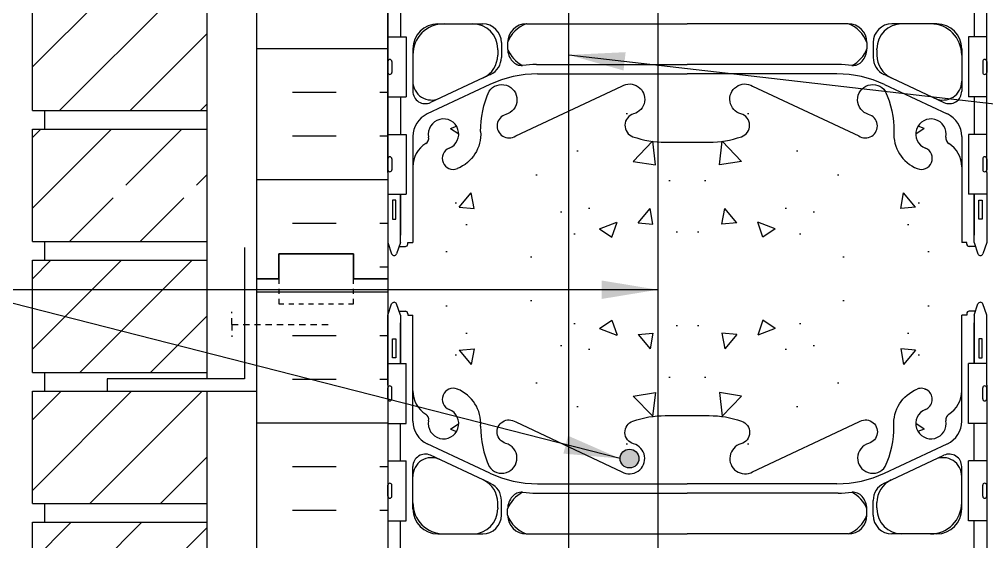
# Model space of a CAD drawing. Header units: inches. Extents: x 45.5 to 101.8, y 21.2 to 93.9.
# Drawn here: x 64.11 to 83.49, y 69.64 to 80.1 of the extents above; entities that cross this region are included whole.
import ezdxf

# ---------------------------------------------------------------- set-up
doc = ezdxf.new("R2010")
doc.units = ezdxf.units.IN
doc.header["$LTSCALE"] = 0.5
doc.header["$MEASUREMENT"] = 0
doc.linetypes.add('DASHED2', pattern=[0.375, 0.25, -0.125])
for name, color, linetype in [('HATCH', 12, 'Continuous'), ('line25', 2, 'Continuous'), ('LINE3', 3, 'Continuous'), ('LINE50', 5, 'Continuous'), ('LINE9', 9, 'Continuous'), ('TEXT', 4, 'Continuous'), ('Web_Edge', 9, 'Continuous')]:
    doc.layers.add(name, color=color, linetype=linetype)
doc.styles.add('DIM', font='romans.shx', dxfattribs={"width": 0.7})
doc.dimstyles.new('ext_12', dxfattribs={"dimscale": 12, "dimtxt": 0.09375, "dimasz": 0.09375, "dimexe": 0.09375, "dimexo": 0.0625, "dimgap": 0.0625, "dimtad": 1, "dimdec": 1, "dimzin": 3, "dimdsep": 46, "dimlunit": 4, "dimtxsty": 'DIM', "dimcen": 0.09, "dimdle": 0.09375, "dimclrt": 4, "dimadec": 0, "dimazin": 0, "dimtfac": 1, "dimtdec": 1, "dimtmove": 2, "dimatfit": 3, "dimfxl": 0, "dimfrac": 2, "dimtolj": 1, "dimtzin": 0, "dimarcsym": 0})

msp = doc.modelspace()

# ---------------------------------------------------------------- hatches: boundary and pattern name
at = {"layer": 'HATCH'}
h = msp.add_hatch(dxfattribs=at)
h.set_pattern_fill('INSUL', color=256, scale=7, style=0)
h.set_pattern_definition([(0, (-2854.669, -322.109), (0, 2.625), []), (0, (-2854.669, -321.234), (0, 2.625), [0.875, -0.875]), (0, (-2854.669, -320.359), (0, 2.625), [0.875, -0.875])])
h.paths.add_polyline_path([(68.868, 74.901), (69.305, 74.901), (69.305, 75.401), (70.805, 75.401), (70.805, 74.901), (71.493, 74.901), (71.493, 92.901), (70.805, 92.901), (70.805, 93.401), (69.305, 93.401), (69.305, 92.901), (68.868, 92.901)])
h = msp.add_hatch(dxfattribs=at)
h.set_pattern_fill('ANSI31', color=256, scale=8, style=0)
h.set_pattern_definition([(45, (-46.1544, -97.8439), (-0.707107, 0.707107), [])])
h.paths.add_polyline_path([(67.868, 92.901), (64.368, 92.901), (64.368, 91.401), (67.868, 91.401)])
h.paths.add_polyline_path([(67.868, 91.026), (64.368, 91.026), (64.368, 89.988), (67.312, 89.988), (67.868, 89.988)])
h.paths.add_polyline_path([(67.868, 89.988), (67.312, 89.988), (64.368, 89.988), (64.368, 88.776), (67.868, 88.776)])
h.paths.add_polyline_path([(67.868, 88.401), (64.368, 88.401), (64.368, 86.151), (67.868, 86.151)])
h.paths.add_polyline_path([(67.868, 85.776), (64.368, 85.776), (64.368, 83.526), (67.868, 83.526)])
h.paths.add_polyline_path([(67.868, 83.151), (64.368, 83.151), (64.368, 80.901), (67.868, 80.901)])
h.paths.add_polyline_path([(67.868, 80.526), (64.368, 80.526), (64.368, 78.276), (67.868, 78.276)])
h.paths.add_polyline_path([(67.868, 77.901), (64.368, 77.901), (64.368, 75.651), (67.868, 75.651), (67.868, 76.526), (65.868, 76.526), (65.868, 76.776), (67.868, 76.776)])
h.paths.add_polyline_path([(67.868, 75.276), (64.368, 75.276), (64.368, 73.026), (67.868, 73.026)])
h.paths.add_polyline_path([(67.868, 72.651), (64.368, 72.651), (64.368, 70.401), (67.868, 70.401)])
h.paths.add_polyline_path([(67.868, 70.026), (64.368, 70.026), (64.368, 68.605), (67.312, 68.605), (67.868, 68.605)])
h.paths.add_polyline_path([(67.868, 68.605), (67.312, 68.605), (64.368, 68.605), (64.368, 67.776), (67.868, 67.776)])
h.paths.add_polyline_path([(67.868, 67.401), (65.868, 67.401), (64.368, 67.401), (64.368, 65.151), (67.868, 65.151)])
h.paths.add_polyline_path([(67.868, 64.776), (64.368, 64.776), (64.368, 62.526), (67.868, 62.526)])
h.paths.add_polyline_path([(67.868, 62.151), (64.368, 62.151), (64.368, 59.901), (67.868, 59.901)])
h.paths.add_polyline_path([(67.868, 59.526), (64.368, 59.526), (64.368, 57.901), (64.813, 57.639), (65.426, 57.276), (67.868, 57.276)])
h = msp.add_hatch(dxfattribs=at)
h.set_pattern_fill('AR-CONC', color=256, scale=0.5, style=0)
h.set_pattern_definition([(310, (29.4868, 149.8334), (3.5863, 0.31376), [0.375, -4.125]), (5, (29.4868, 149.8334), (-0.69376, -3.76096), [0.3, -3.3]), (259.5486, (29.7857, 149.8596), (2.89255, -3.4472), [0.3187, -3.50571]), (313.816, (29.487, 148.8334), (5.3362, 0.8276), [0.5625, -6.1875]), (263.3644, (29.9315, 148.9024), (4.6733, -4.8706), [0.47805, -5.25856]), (8.816, (29.487, 148.8334), (4.6733, -4.8706), [0.45, -4.95]), (339, (29.9868, 149.0834), (2.98454, 2.01309), [0.375, -4.125]), (34, (29.9868, 149.0834), (1.21658, -3.62575), [0.3, -3.3]), (288.5486, (30.2355, 149.2512), (4.20111, -1.61265), [0.3187, -3.50571]), (322.5, (29.4868, 149.8334), (0.0608, -1.66447), [0, -3.26, 0, -3.35, 0, -3.3125]), (352.5, (29.4868, 149.8334), (1.315348, -1.97206), [0, -1.91, 0, -3.185, 0, -1.2625]), (32.5, (28.3718, 149.8334), (2.669112, 0.112774), [0, -1.25, 0, -3.9, 0, -5.175]), (42.5, (27.8718, 149.8334), (2.91593, -0.500525), [0, -1.625, 0, -2.59, 0, -3.675])])
h.paths.add_polyline_path([(74.493, 80.272), (74.421, 80.466, 0.173075), (74.075, 80.832, 0.940793), (73.872, 80.449, -1.702394), (73.422, 80.137, 0.069923), (73.285, 80.78, 0.21345), (72.893, 81.17, 1), (72.729, 80.761, -2.087231), (72.296, 80.536, 0.669601), (72.163, 80.657, -0.085348), (71.834, 80.581), (71.729, 80.581), (71.729, 80.651), (71.776, 80.651, 0.414214), (71.839, 80.714), (71.839, 80.781, 0.249069), (71.729, 80.988), (71.729, 81.03), (71.639, 81.03, -0.088416), (71.493, 81.127), (71.493, 82.66, 0.269542), (71.789, 82.797, 0.520567), (72.124, 82.797, 0.520567), (72.617, 82.797, 0.520567), (72.972, 82.797, 0.520567), (73.406, 82.797, 0.520567), (73.722, 82.797, 0.520567), (74.017, 82.797, 0.520567), (74.333, 82.856, 0.222611), (74.493, 82.764)])
h = msp.add_hatch(dxfattribs=at)
h.set_pattern_fill('AR-CONC', color=256, scale=0.5, style=0)
h.set_pattern_definition([(50, (105.077, 55.0182), (3.5863, -0.31376), [0.375, -4.125]), (355, (105.077, 55.018), (-0.69376, 3.76096), [0.3, -3.3]), (100.451, (105.3758, 54.992), (2.89255, 3.4472), [0.3187, -3.5057]), (46.184, (105.077, 56.018), (5.3362, -0.8276), [0.5625, -6.1875]), (96.636, (105.5216, 55.949), (4.6733, 4.8706), [0.47805, -5.25856]), (351.184, (105.077, 56.018), (4.6733, 4.8706), [0.45, -4.95]), (21, (105.577, 55.7682), (2.98454, -2.0131), [0.375, -4.125]), (326, (105.577, 55.768), (1.21658, 3.62575), [0.3, -3.3]), (71.451, (105.8257, 55.6004), (4.2011, 1.61265), [0.3187, -3.5057]), (37.5, (105.077, 55.0182), (0.0608, 1.66447), [0, -3.26, 0, -3.35, 0, -3.3125]), (7.5, (105.077, 55.0182), (1.31535, 1.97206), [0, -1.91, 0, -3.185, 0, -1.2625]), (327.5, (103.962, 55.0182), (2.66911, -0.112774), [0, -1.25, 0, -3.9, 0, -5.175]), (317.5, (103.462, 55.0182), (2.91593, 0.50052), [0, -1.625, 0, -2.59, 0, -3.675])])
h.paths.add_polyline_path([(77.002, 75.901), (77.002, 74.901), (77.002, 73.901), (77.493, 74.391), (77.493, 77.64), (77.053, 77.64, -0.082755), (76.405, 77.748, -0.735593), (76.418, 78.206, 0.062405), (76.487, 78.236, 0.999722), (76.182, 78.764, 0.0001), (76.182, 78.764), (74.055, 77.765, -1.171105), (73.857, 78.195, 1.422913), (73.523, 78.662, 0.10488), (73.351, 77.851, -0.325306), (72.884, 77.109, -1), (72.721, 77.517, 2.127293), (72.308, 77.742, -0.31131), (72.252, 77.611, 0.258958), (71.993, 77.145), (71.993, 75.629), (71.893, 75.629), (71.893, 75.599, -0.414214), (71.843, 75.549), (71.716, 75.549), (71.668, 75.399, -0.6), (71.568, 75.399), (71.493, 75.629), (71.493, 74.901), (76.002, 74.901)])
h = msp.add_hatch(dxfattribs=at)
h.set_pattern_fill('AR-CONC', color=256, scale=0.5, style=0)
h.set_pattern_definition([(130, (49.9081, 55.0182), (-3.5863, -0.31376), [0.375, -4.125]), (185, (49.908, 55.018), (0.69376, 3.76096), [0.3, -3.3]), (79.549, (49.6093, 54.992), (-2.89255, 3.4472), [0.3187, -3.5057]), (133.816, (49.908, 56.018), (-5.3362, -0.8276), [0.5625, -6.1875]), (83.364, (49.4635, 55.949), (-4.6733, 4.8706), [0.47805, -5.25856]), (188.816, (49.908, 56.018), (-4.6733, 4.8706), [0.45, -4.95]), (159, (49.4081, 55.7682), (-2.98454, -2.0131), [0.375, -4.125]), (214, (49.408, 55.768), (-1.21658, 3.62575), [0.3, -3.3]), (108.549, (49.1594, 55.6004), (-4.2011, 1.61265), [0.3187, -3.5057]), (142.5, (49.9081, 55.0182), (-0.0608, 1.66447), [0, -3.26, 0, -3.35, 0, -3.3125]), (172.5, (49.9081, 55.0182), (-1.31535, 1.97206), [0, -1.91, 0, -3.185, 0, -1.2625]), (212.5, (51.0231, 55.0182), (-2.66911, -0.112774), [0, -1.25, 0, -3.9, 0, -5.175]), (222.5, (51.5231, 55.0182), (-2.91593, 0.50052), [0, -1.625, 0, -2.59, 0, -3.675])])
h.paths.add_polyline_path([(77.983, 75.901), (77.983, 74.901), (77.983, 73.901), (77.493, 74.391), (77.493, 77.64), (77.932, 77.64, 0.082755), (78.58, 77.748, 0.735593), (78.568, 78.206, -0.062405), (78.498, 78.236, -0.999722), (78.803, 78.764, -0.0001), (78.803, 78.764), (80.93, 77.765, 1.171105), (81.128, 78.195, -1.422913), (81.462, 78.662, -0.10488), (81.634, 77.851, 0.325306), (82.101, 77.109, 1), (82.264, 77.517, -2.127293), (82.677, 77.742, 0.31131), (82.733, 77.611, -0.258958), (82.993, 77.145), (82.993, 75.629), (83.093, 75.629), (83.093, 75.599, 0.414214), (83.143, 75.549), (83.269, 75.549), (83.318, 75.399, 0.6), (83.418, 75.399), (83.493, 75.629), (83.493, 74.901), (78.983, 74.901)])
h = msp.add_hatch(dxfattribs=at)
h.set_pattern_fill('AR-CONC', color=256, scale=0.5, style=0)
h.set_pattern_definition([(310, (105.077, 94.783), (3.5863, 0.31376), [0.375, -4.125]), (5, (105.077, 94.783), (-0.69376, -3.76096), [0.3, -3.3]), (259.549, (105.3758, 94.809), (2.89255, -3.4472), [0.3187, -3.5057]), (313.816, (105.077, 93.783), (5.3362, 0.8276), [0.5625, -6.1875]), (263.364, (105.5216, 93.852), (4.6733, -4.8706), [0.47805, -5.25856]), (8.816, (105.077, 93.783), (4.6733, -4.8706), [0.45, -4.95]), (339, (105.577, 94.033), (2.98454, 2.0131), [0.375, -4.125]), (34, (105.577, 94.033), (1.21658, -3.62575), [0.3, -3.3]), (288.549, (105.8257, 94.2007), (4.2011, -1.61265), [0.3187, -3.5057]), (322.5, (105.077, 94.7829), (0.0608, -1.66447), [0, -3.26, 0, -3.35, 0, -3.3125]), (352.5, (105.077, 94.7829), (1.31535, -1.97206), [0, -1.91, 0, -3.185, 0, -1.2625]), (32.5, (103.962, 94.7829), (2.66911, 0.112774), [0, -1.25, 0, -3.9, 0, -5.175]), (42.5, (103.462, 94.783), (2.91593, -0.50052), [0, -1.625, 0, -2.59, 0, -3.675])])
h.paths.add_polyline_path([(77.002, 73.901), (77.002, 74.901), (77.002, 75.901), (77.493, 75.41), (77.493, 72.161), (77.053, 72.161, 0.082755), (76.405, 72.053, 0.735593), (76.418, 71.595, -0.062405), (76.487, 71.565, -0.999722), (76.182, 71.037, -0.0001), (76.182, 71.037), (74.055, 72.036, 1.171105), (73.857, 71.606, -1.422913), (73.523, 71.139, -0.10488), (73.351, 71.95, 0.325306), (72.884, 72.693, 1), (72.721, 72.284, -2.127293), (72.308, 72.06, 0.31131), (72.252, 72.19, -0.258958), (71.993, 72.656), (71.993, 74.172), (71.893, 74.172), (71.893, 74.202, 0.414214), (71.843, 74.252), (71.716, 74.252), (71.668, 74.402, 0.6), (71.568, 74.402), (71.493, 74.172), (71.493, 74.901), (76.002, 74.901)])
h = msp.add_hatch(dxfattribs=at)
h.set_pattern_fill('AR-CONC', color=256, scale=0.5, style=0)
h.set_pattern_definition([(230, (49.9081, 94.783), (-3.5863, 0.31376), [0.375, -4.125]), (175, (49.908, 94.783), (0.69376, -3.76096), [0.3, -3.3]), (280.451, (49.6093, 94.809), (-2.89255, -3.4472), [0.3187, -3.5057]), (226.184, (49.908, 93.783), (-5.3362, 0.8276), [0.5625, -6.1875]), (276.636, (49.4635, 93.852), (-4.6733, -4.8706), [0.47805, -5.25856]), (171.184, (49.908, 93.783), (-4.6733, -4.8706), [0.45, -4.95]), (201, (49.4081, 94.033), (-2.98454, 2.0131), [0.375, -4.125]), (146, (49.408, 94.033), (-1.21658, -3.62575), [0.3, -3.3]), (251.451, (49.1594, 94.2007), (-4.2011, -1.61265), [0.3187, -3.5057]), (217.5, (49.9081, 94.7829), (-0.0608, -1.66447), [0, -3.26, 0, -3.35, 0, -3.3125]), (187.5, (49.9081, 94.7829), (-1.31535, -1.97206), [0, -1.91, 0, -3.185, 0, -1.2625]), (147.5, (51.0231, 94.7829), (-2.66911, 0.112774), [0, -1.25, 0, -3.9, 0, -5.175]), (137.5, (51.5231, 94.783), (-2.91593, -0.50052), [0, -1.625, 0, -2.59, 0, -3.675])])
h.paths.add_polyline_path([(77.983, 73.901), (77.983, 74.901), (77.983, 75.901), (77.493, 75.41), (77.493, 72.161), (77.932, 72.161, -0.082755), (78.58, 72.053, -0.735593), (78.568, 71.595, 0.062405), (78.498, 71.565, 0.999722), (78.803, 71.037, 0.0001), (78.803, 71.037), (80.93, 72.036, -1.171105), (81.128, 71.606, 1.422913), (81.462, 71.139, 0.10488), (81.634, 71.95, -0.325306), (82.101, 72.693, -1), (82.264, 72.284, 2.127293), (82.677, 72.06, -0.31131), (82.733, 72.19, 0.258958), (82.993, 72.656), (82.993, 74.172), (83.093, 74.172), (83.093, 74.202, -0.414214), (83.143, 74.252), (83.269, 74.252), (83.318, 74.402, -0.6), (83.418, 74.402), (83.493, 74.172), (83.493, 74.901), (78.983, 74.901)])
h = msp.add_hatch(dxfattribs=at)
h.set_pattern_fill('INSUL', color=256, scale=7, style=0)
h.set_pattern_definition([(0, (-2854.669, -340.109), (0, 2.625), []), (0, (-2854.669, -339.234), (0, 2.625), [0.875, -0.875]), (0, (-2854.669, -338.359), (0, 2.625), [0.875, -0.875])])
h.paths.add_polyline_path([(68.868, 56.901), (69.305, 56.901), (69.305, 57.401), (70.805, 57.401), (70.805, 56.901), (71.493, 56.901), (71.493, 74.901), (70.805, 74.901), (70.805, 75.401), (69.305, 75.401), (69.305, 74.901), (68.868, 74.901)])
h = msp.add_hatch(dxfattribs=at)
h.set_pattern_fill('AR-CONC', color=256, scale=0.5, style=0)
h.set_pattern_definition([(50, (29.4868, -0.0324), (3.5863, -0.31376), [0.375, -4.125]), (355, (29.4868, -0.0324), (-0.69376, 3.76096), [0.3, -3.3]), (100.4514, (29.7857, -0.0585), (2.89255, 3.4472), [0.3187, -3.50571]), (46.184, (29.487, 0.9676), (5.3362, -0.8276), [0.5625, -6.1875]), (96.6356, (29.9315, 0.8987), (4.6733, 4.8706), [0.47805, -5.25856]), (351.184, (29.487, 0.9676), (4.6733, 4.8706), [0.45, -4.95]), (21, (29.9868, 0.7176), (2.98454, -2.01309), [0.375, -4.125]), (326, (29.9868, 0.7176), (1.21658, 3.62575), [0.3, -3.3]), (71.4514, (30.2355, 0.55), (4.20111, 1.61265), [0.3187, -3.50571]), (37.5, (29.4868, -0.0324), (0.0608, 1.66447), [0, -3.26, 0, -3.35, 0, -3.3125]), (7.5, (29.4868, -0.0324), (1.315348, 1.97206), [0, -1.91, 0, -3.185, 0, -1.2625]), (327.5, (28.3718, -0.0324), (2.669112, -0.112774), [0, -1.25, 0, -3.9, 0, -5.175]), (317.5, (27.8718, -0.0324), (2.91593, 0.500525), [0, -1.625, 0, -2.59, 0, -3.675])])
h.paths.add_polyline_path([(74.493, 69.529), (74.421, 69.335, -0.173075), (74.075, 68.969, -0.940793), (73.872, 69.352, 1.702394), (73.422, 69.664, -0.069923), (73.285, 69.021, -0.21345), (72.893, 68.631, -1), (72.729, 69.04, 2.087231), (72.296, 69.265, -0.669601), (72.163, 69.144, 0.085348), (71.834, 69.22), (71.729, 69.22), (71.729, 69.15), (71.776, 69.15, -0.414214), (71.839, 69.087), (71.839, 69.02, -0.249069), (71.729, 68.813), (71.729, 68.771), (71.639, 68.771, 0.088416), (71.493, 68.674), (71.493, 67.141, -0.269542), (71.789, 67.004, -0.520567), (72.124, 67.004, -0.520567), (72.617, 67.004, -0.520567), (72.972, 67.004, -0.520567), (73.406, 67.004, -0.520567), (73.722, 67.004, -0.520567), (74.017, 67.004, -0.520567), (74.333, 66.945, -0.222611), (74.493, 67.037)])
at = {"layer": 'LINE3'}
msp.add_hatch(color=256, dxfattribs=at).paths.add_polyline_path([(76.522, 71.301, 1), (76.147, 71.301, 1)])

# ---------------------------------------------------------------- linework, layer by layer
at = {"layer": 'line25'}
for p, q in [((71.493, 92.901), (71.493, 74.901)), ((67.868, 72.901), (67.868, 85.776)), ((64.368, 78.276), (64.368, 80.526)), ((71.493, 79.746), (71.858, 79.746)), ((71.858, 79.746), (71.858, 78.546)), ((83.493, 79.746), (83.128, 79.746)), ((83.128, 79.746), (83.128, 78.546)), ((71.533, 79.296), (71.533, 79.296)), ((83.453, 79.296), (83.453, 79.296)), ((71.493, 79.256), (71.493, 79.036)), ((71.493, 79.201), (71.493, 79.201)), ((71.573, 79.256), (71.573, 79.036)), ((83.413, 79.256), (83.413, 79.036)), ((83.493, 79.256), (83.493, 79.036)), ((83.493, 79.201), (83.493, 79.201)), ((71.493, 79.091), (71.493, 79.091)), ((71.533, 78.996), (71.533, 78.996)), ((83.453, 78.996), (83.453, 78.996)), ((83.493, 79.091), (83.493, 79.091)), ((71.493, 78.546), (71.858, 78.546)), ((83.493, 78.546), (83.128, 78.546)), ((64.368, 78.276), (67.868, 78.276)), ((64.618, 77.901), (64.618, 78.276)), ((64.368, 77.901), (67.868, 77.901)), ((64.368, 75.651), (64.368, 77.901)), ((71.493, 77.796), (71.858, 77.796)), ((71.858, 77.796), (71.858, 76.596)), ((83.493, 77.796), (83.128, 77.796)), ((83.128, 77.796), (83.128, 76.596)), ((71.493, 77.306), (71.493, 77.086)), ((71.493, 77.251), (71.493, 77.251)), ((71.533, 77.346), (71.533, 77.346)), ((71.573, 77.306), (71.573, 77.086)), ((83.413, 77.306), (83.413, 77.086)), ((83.453, 77.346), (83.453, 77.346)), ((83.493, 77.306), (83.493, 77.086)), ((83.493, 77.251), (83.493, 77.251)), ((71.493, 77.141), (71.493, 77.141)), ((71.533, 77.046), (71.533, 77.046)), ((83.453, 77.046), (83.453, 77.046)), ((83.493, 77.141), (83.493, 77.141)), ((71.493, 76.596), (71.858, 76.596)), ((83.493, 76.596), (83.128, 76.596)), ((64.368, 75.651), (67.868, 75.651)), ((64.618, 75.276), (64.618, 75.651)), ((64.368, 73.026), (64.368, 75.276)), ((64.368, 75.276), (67.868, 75.276)), ((71.493, 74.901), (71.493, 56.901)), ((71.493, 73.206), (71.858, 73.206)), ((71.858, 72.006), (71.858, 73.206)), ((83.493, 73.206), (83.128, 73.206)), ((83.128, 72.006), (83.128, 73.206)), ((64.368, 73.026), (67.868, 73.026)), ((64.618, 72.651), (64.618, 73.026)), ((71.493, 72.496), (71.493, 72.716)), ((71.533, 72.756), (71.533, 72.756)), ((71.573, 72.496), (71.573, 72.716)), ((83.413, 72.496), (83.413, 72.716)), ((83.453, 72.756), (83.453, 72.756)), ((83.493, 72.496), (83.493, 72.716)), ((64.368, 70.401), (64.368, 72.651)), ((64.368, 72.651), (67.868, 72.651)), ((67.868, 67.401), (67.868, 72.651)), ((71.493, 72.661), (71.493, 72.661)), ((71.493, 72.551), (71.493, 72.551)), ((83.493, 72.661), (83.493, 72.661)), ((83.493, 72.551), (83.493, 72.551)), ((71.533, 72.456), (71.533, 72.456)), ((83.453, 72.456), (83.453, 72.456)), ((71.493, 72.006), (71.858, 72.006)), ((83.493, 72.006), (83.128, 72.006)), ((71.493, 71.256), (71.858, 71.256)), ((71.858, 70.056), (71.858, 71.256)), ((83.493, 71.256), (83.128, 71.256)), ((83.128, 70.056), (83.128, 71.256)), ((71.493, 70.546), (71.493, 70.766)), ((71.533, 70.806), (71.533, 70.806)), ((71.573, 70.546), (71.573, 70.766)), ((83.413, 70.546), (83.413, 70.766)), ((83.453, 70.806), (83.453, 70.806)), ((83.493, 70.546), (83.493, 70.766)), ((71.493, 70.711), (71.493, 70.711)), ((71.493, 70.601), (71.493, 70.601)), ((83.493, 70.711), (83.493, 70.711)), ((83.493, 70.601), (83.493, 70.601)), ((64.368, 70.401), (67.868, 70.401)), ((64.618, 70.026), (64.618, 70.401)), ((71.533, 70.506), (71.533, 70.506)), ((83.453, 70.506), (83.453, 70.506)), ((64.368, 67.776), (64.368, 70.026)), ((64.368, 70.026), (67.868, 70.026)), ((71.493, 70.056), (71.858, 70.056)), ((83.493, 70.056), (83.128, 70.056))]:
    msp.add_line(p, q, dxfattribs=at)
for centre, start, end in [((71.533, 79.256), 90, 180), ((71.533, 79.256), 0, 90), ((83.453, 79.256), 90, 180), ((83.453, 79.256), 360, 90), ((71.533, 79.036), 180, 270), ((71.533, 79.036), 270, 0), ((83.453, 79.036), 180, 270), ((83.453, 79.036), 270, 0), ((71.533, 77.306), 90, 180), ((71.533, 77.306), 0, 90), ((83.453, 77.306), 90, 180), ((83.453, 77.306), 360, 90), ((71.533, 77.086), 180, 270), ((71.533, 77.086), 270, 0), ((83.453, 77.086), 180, 270), ((83.453, 77.086), 270, 0), ((71.533, 72.716), 90, 180), ((71.533, 72.716), 360, 90), ((83.453, 72.716), 90, 180), ((83.453, 72.716), 0, 90), ((71.533, 72.496), 180, 270), ((71.533, 72.496), 270, 0), ((83.453, 72.496), 180, 270), ((83.453, 72.496), 270, 0), ((71.533, 70.766), 90, 180), ((71.533, 70.766), 360, 90), ((83.453, 70.766), 90, 180), ((83.453, 70.766), 0, 90), ((71.533, 70.546), 180, 270), ((71.533, 70.546), 270, 0), ((83.453, 70.546), 180, 270), ((83.453, 70.546), 270, 0)]:
    msp.add_arc(centre, 0.04, start, end, dxfattribs=at)
at = {"layer": 'LINE3'}
for p, q in [((76.901, 92.901), (76.901, 67.068)), ((75.119, 49.749), (75.119, 88.279))]:
    msp.add_line(p, q, dxfattribs=at)
msp.add_circle((76.335, 71.301), 0.188, dxfattribs=at)
at = {"layer": 'LINE50'}
for p, q in [((68.868, 74.901), (68.868, 92.901)), ((68.868, 56.901), (68.868, 74.901))]:
    msp.add_line(p, q, dxfattribs=at)
for points in [[(71.493, 74.901), (70.805, 74.901), (70.805, 75.401), (69.305, 75.401), (69.305, 74.901), (68.868, 74.901)], [(68.868, 74.901), (69.305, 74.901), (69.305, 75.401), (70.805, 75.401), (70.805, 74.901), (71.493, 74.901)]]:
    msp.add_lwpolyline(points, dxfattribs=at)
at = {"layer": 'LINE9'}
for p, q in [((68.618, 75.526), (68.618, 72.901)), ((65.868, 72.901), (65.868, 72.651)), ((68.618, 72.901), (65.868, 72.901)), ((65.868, 72.651), (68.868, 72.651))]:
    msp.add_line(p, q, dxfattribs=at)
at = {"layer": 'LINE9', "linetype": 'DASHED2'}
for q in [(68.368, 74.239), (70.368, 73.989), (68.368, 73.739)]:
    msp.add_line((68.368, 73.989), q, dxfattribs=at)
at = {"layer": 'LINE9', "linetype": 'DASHED2', "ltscale": 0.15}
msp.add_lwpolyline([(69.305, 74.901), (69.305, 74.901), (69.305, 74.401), (70.805, 74.401), (70.805, 74.901), (70.805, 74.901)], dxfattribs=at)
at = {"layer": 'Web_Edge'}
for p, q in [((72.493, 80.009), (73.393, 80.009)), ((74.268, 80.009), (77.493, 80.009)), ((80.718, 80.009), (77.493, 80.009)), ((82.493, 80.009), (81.593, 80.009)), ((71.993, 79.509), (71.993, 78.661)), ((73.693, 79.486), (73.693, 79.509)), ((73.693, 79.486), (73.693, 79.382)), ((73.768, 79.634), (73.768, 79.337)), ((73.893, 79.634), (73.893, 79.508)), ((81.093, 79.634), (81.093, 79.508)), ((81.218, 79.634), (81.218, 79.337)), ((81.293, 79.486), (81.293, 79.509)), ((81.293, 79.486), (81.293, 79.382)), ((82.993, 79.509), (82.993, 78.661)), ((74.469, 79.193), (77.493, 79.193)), ((80.517, 79.193), (77.493, 79.193)), ((73.515, 78.98), (72.349, 78.435)), ((74.493, 79.005), (77.493, 79.005)), ((80.493, 79.005), (77.493, 79.005)), ((81.47, 78.98), (82.637, 78.435)), ((73.539, 78.793), (72.281, 78.204)), ((81.446, 78.793), (82.704, 78.204)), ((71.993, 77.751), (71.993, 75.629)), ((82.993, 77.751), (82.993, 75.629)), ((71.743, 75.629), (71.743, 76.596)), ((83.243, 75.629), (83.243, 76.596)), ((71.493, 75.629), (71.568, 75.399)), ((71.743, 75.629), (71.668, 75.399)), ((71.893, 75.629), (71.993, 75.629)), ((71.893, 75.599), (71.893, 75.629)), ((83.093, 75.629), (82.993, 75.629)), ((83.093, 75.599), (83.093, 75.629)), ((83.243, 75.629), (83.318, 75.399)), ((83.493, 75.629), (83.418, 75.399)), ((71.716, 75.549), (71.843, 75.549)), ((71.893, 75.599), (71.893, 75.599)), ((83.093, 75.599), (83.093, 75.599)), ((83.269, 75.549), (83.143, 75.549)), ((71.493, 74.172), (71.568, 74.402)), ((71.743, 74.172), (71.668, 74.402)), ((71.716, 74.252), (71.843, 74.252)), ((83.269, 74.252), (83.143, 74.252)), ((83.243, 74.172), (83.318, 74.402)), ((83.493, 74.172), (83.418, 74.402)), ((71.743, 74.172), (71.743, 73.206)), ((71.893, 74.202), (71.893, 74.172)), ((71.893, 74.202), (71.893, 74.202)), ((71.893, 74.172), (71.993, 74.172)), ((71.993, 72.05), (71.993, 74.172)), ((82.993, 72.05), (82.993, 74.172)), ((83.093, 74.172), (82.993, 74.172)), ((83.093, 74.202), (83.093, 74.202)), ((83.093, 74.202), (83.093, 74.172)), ((83.243, 74.172), (83.243, 73.206)), ((73.539, 71.008), (72.281, 71.597)), ((81.446, 71.008), (82.704, 71.597)), ((73.515, 70.821), (72.349, 71.366)), ((81.47, 70.821), (82.637, 71.366)), ((71.993, 70.292), (71.993, 71.14)), ((82.993, 70.292), (82.993, 71.14)), ((74.493, 70.796), (77.493, 70.796)), ((80.493, 70.796), (77.493, 70.796)), ((74.469, 70.609), (77.493, 70.609)), ((80.517, 70.609), (77.493, 70.609)), ((73.693, 70.315), (73.693, 70.419)), ((73.768, 70.167), (73.768, 70.464)), ((81.218, 70.167), (81.218, 70.464)), ((81.293, 70.315), (81.293, 70.419)), ((73.693, 70.315), (73.693, 70.292)), ((73.893, 70.167), (73.893, 70.293)), ((81.093, 70.167), (81.093, 70.293)), ((81.293, 70.315), (81.293, 70.292)), ((72.493, 69.792), (73.393, 69.792)), ((74.268, 69.792), (77.493, 69.792)), ((80.718, 69.792), (77.493, 69.792)), ((82.493, 69.792), (81.593, 69.792))]:
    msp.add_line(p, q, dxfattribs=at)
for points in [[(71.493, 77.029), (71.493, 83.901)], [(83.493, 77.029), (83.493, 83.901)], [(71.743, 80.496), (71.743, 79.739)], [(83.243, 80.496), (83.243, 79.746)], [(71.743, 78.546), (71.743, 77.789)], [(83.243, 78.546), (83.243, 77.796)], [(71.493, 77.029), (71.493, 75.629)], [(83.493, 77.029), (83.493, 75.629)], [(71.743, 76.596), (71.743, 75.779)], [(83.243, 76.596), (83.243, 75.779)], [(71.493, 72.772), (71.493, 74.172)], [(83.493, 72.772), (83.493, 74.172)], [(71.743, 73.206), (71.743, 74.022)], [(83.243, 73.206), (83.243, 74.022)], [(71.493, 72.772), (71.493, 65.901)], [(83.493, 72.772), (83.493, 65.901)], [(71.743, 71.256), (71.743, 72.012)], [(83.243, 71.256), (83.243, 72.006)], [(71.743, 69.306), (71.743, 70.062)], [(83.243, 69.306), (83.243, 70.056)]]:
    msp.add_lwpolyline(points, dxfattribs=at)
for points in [[(73.351, 77.851, -0.10488), (73.523, 78.662, -1.422913), (73.857, 78.195, 1.171105), (74.055, 77.765), (76.182, 78.764, -1.133028), (76.418, 78.206, 0.735593), (76.405, 77.748, 0.082755), (77.053, 77.64), (77.493, 77.64), (77.932, 77.64, 0.082755), (78.58, 77.748, 0.735593), (78.568, 78.206, -1.133028), (78.803, 78.764), (80.93, 77.765, 1.171105), (81.128, 78.195, -1.422913), (81.462, 78.662, -0.10488), (81.634, 77.851)], [(73.351, 77.851, -0.325312), (72.884, 77.109)], [(81.634, 77.851, 0.325312), (82.101, 77.109)], [(73.351, 71.95, 0.325312), (72.884, 72.693)], [(81.634, 71.95, -0.325312), (82.101, 72.693)], [(73.351, 71.95, 0.10488), (73.523, 71.139, 1.422913), (73.857, 71.606, -1.171105), (74.055, 72.036), (76.182, 71.037, 1.133028), (76.418, 71.595, -0.735593), (76.405, 72.053, -0.082755), (77.053, 72.161), (77.493, 72.161), (77.932, 72.161, -0.082755), (78.58, 72.053, -0.735593), (78.568, 71.595, 1.133028), (78.803, 71.037), (80.93, 72.036, -1.171105), (81.128, 71.606, 1.422913), (81.462, 71.139, 0.10488), (81.634, 71.95)]]:
    msp.add_lwpolyline(points, format="xyb", dxfattribs=at)
for points in [[(71.653, 76.479), (71.583, 76.479), (71.583, 76.099), (71.653, 76.099)], [(83.333, 76.479), (83.403, 76.479), (83.403, 76.099), (83.333, 76.099)], [(71.653, 73.322), (71.583, 73.322), (71.583, 73.702), (71.653, 73.702)], [(83.333, 73.322), (83.403, 73.322), (83.403, 73.702), (83.333, 73.702)]]:
    msp.add_lwpolyline(points, close=True, dxfattribs=at)
for centre, radius, start, end in [((72.618, 79.384), 0.625, 90, 180), ((72.493, 79.509), 0.5, 90, 180), ((73.193, 79.509), 0.5, 0, 90), ((73.393, 79.634), 0.375, 360, 90), ((74.474, 79.427), 0.617, 109.5682, 160.4318), ((74.268, 79.634), 0.375, 90, 180), ((80.718, 79.634), 0.375, 360, 90), ((80.511, 79.427), 0.617, 19.5682, 70.4318), ((81.593, 79.634), 0.375, 90, 180), ((81.793, 79.509), 0.5, 90, 180), ((82.368, 79.384), 0.625, 360, 90), ((82.493, 79.509), 0.5, 360, 90), ((74.476, 79.731), 0.624, 200.9119, 242.9034), ((74.269, 79.509), 0.376, 180.0514, 221.6296), ((80.509, 79.731), 0.624, 297.0966, 339.0881), ((80.716, 79.509), 0.376, 318.3704, 359.9486), ((73.193, 79.382), 0.5, 295.0796, 360), ((73.391, 79.338), 0.376, 295.1919, 359.9486), ((81.594, 79.338), 0.376, 180.0514, 244.8081), ((81.793, 79.382), 0.5, 180, 244.9204), ((74.174, 79.425), 0.25, 221.6296, 273.8791), ((74.469, 76.943), 2.25, 90, 97.0772), ((80.517, 76.943), 2.25, 82.9228, 90), ((80.811, 79.425), 0.25, 266.1209, 318.3704), ((74.469, 76.943), 2.25, 114.0524, 115.0796), ((74.493, 76.755), 2.25, 90, 115.0796), ((80.493, 76.755), 2.25, 64.9204, 90), ((80.517, 76.943), 2.25, 64.9204, 65.9476), ((72.368, 78.858), 0.375, 180, 295.0796), ((82.618, 78.858), 0.375, 244.9204, 360), ((72.243, 78.661), 0.25, 180, 295.0796), ((82.743, 78.661), 0.25, 244.9204, 360), ((72.493, 77.751), 0.5, 115.0796, 180), ((82.493, 77.751), 0.5, 360, 64.9204), ((72.608, 77.8), 0.305, 291.8037, 191.0944), ((82.378, 77.8), 0.305, 348.9056, 248.1963), ((72.186, 77.717), 0.125, 301.9268, 11.0944), ((82.8, 77.717), 0.125, 168.9056, 238.0732), ((72.543, 77.145), 0.55, 121.9268, 180), ((82.443, 77.145), 0.55, 360, 58.0732), ((72.803, 77.313), 0.22, 111.8037, 291.8037), ((82.183, 77.313), 0.22, 248.1963, 68.1963), ((71.843, 75.599), 0.05, 270, 0), ((83.143, 75.599), 0.05, 180, 270), ((71.618, 75.426), 0.0567, 208.0725, 331.9275), ((83.368, 75.426), 0.0567, 208.0725, 331.9275), ((71.618, 74.375), 0.0567, 28.0725, 151.9275), ((71.843, 74.202), 0.05, 0, 90), ((83.143, 74.202), 0.05, 90, 180), ((83.368, 74.375), 0.0567, 28.0725, 151.9275), ((72.803, 72.488), 0.22, 68.1963, 248.1963), ((82.183, 72.488), 0.22, 291.8037, 111.8037), ((72.543, 72.656), 0.55, 180, 238.0732), ((82.443, 72.656), 0.55, 301.9268, 0), ((72.186, 72.084), 0.125, 348.9056, 58.0732), ((72.608, 72.001), 0.305, 168.9056, 68.1963), ((82.378, 72.001), 0.305, 111.8037, 11.0944), ((82.8, 72.084), 0.125, 121.9268, 191.0944), ((72.493, 72.05), 0.5, 180, 244.9204), ((82.493, 72.05), 0.5, 295.0796, 0), ((72.243, 71.14), 0.25, 64.9204, 180), ((82.743, 71.14), 0.25, 0, 115.0796), ((72.368, 70.944), 0.375, 64.9204, 180), ((82.618, 70.944), 0.375, 0, 115.0796), ((74.493, 73.046), 2.25, 244.9204, 270), ((80.493, 73.046), 2.25, 270, 295.0796), ((73.193, 70.419), 0.5, 0, 64.9204), ((74.469, 72.859), 2.25, 244.9204, 245.9476), ((73.391, 70.463), 0.376, 0.0514, 64.8081), ((81.594, 70.463), 0.376, 115.1919, 179.9486), ((81.793, 70.419), 0.5, 115.0796, 180), ((80.517, 72.859), 2.25, 294.0524, 295.0796), ((74.476, 70.07), 0.624, 117.0966, 159.0881), ((74.174, 70.376), 0.25, 86.1209, 138.3704), ((74.469, 72.859), 2.25, 262.9228, 270), ((80.517, 72.859), 2.25, 270, 277.0772), ((80.811, 70.376), 0.25, 41.6296, 93.8791), ((80.509, 70.07), 0.624, 20.9119, 62.9034), ((72.618, 70.417), 0.625, 180, 270), ((74.269, 70.292), 0.376, 138.3704, 179.9486), ((80.716, 70.292), 0.376, 0.0514, 41.6296), ((82.368, 70.417), 0.625, 270, 0), ((72.493, 70.292), 0.5, 180, 270), ((73.193, 70.292), 0.5, 270, 0), ((81.793, 70.292), 0.5, 180, 270), ((82.493, 70.292), 0.5, 270, 0), ((73.393, 70.167), 0.375, 270, 0), ((74.474, 70.374), 0.617, 199.5682, 250.4318), ((74.268, 70.167), 0.375, 180, 270), ((80.718, 70.167), 0.375, 270, 0), ((80.511, 70.374), 0.617, 289.5682, 340.4318), ((81.593, 70.167), 0.375, 180, 270)]:
    msp.add_arc(centre, radius, start, end, dxfattribs=at)

# ---------------------------------------------------------------- leaders
at = {"layer": 'TEXT'}
for points, override in [([(75.119, 79.387), (87.972, 77.909), (89.144, 77.909)], {"dimgap": 0.0625, "dimtad": 0}), ([(76.901, 74.683), (56.447, 74.683), (53.4, 74.683)], {"dimtad": 0}), ([(76.147, 71.301), (62.904, 74.683)], {"dimgap": 0.0625, "dimtad": 0})]:
    msp.add_leader(points, dimstyle='ext_12', override=override, dxfattribs=at)

doc.saveas('drawing.dxf')
